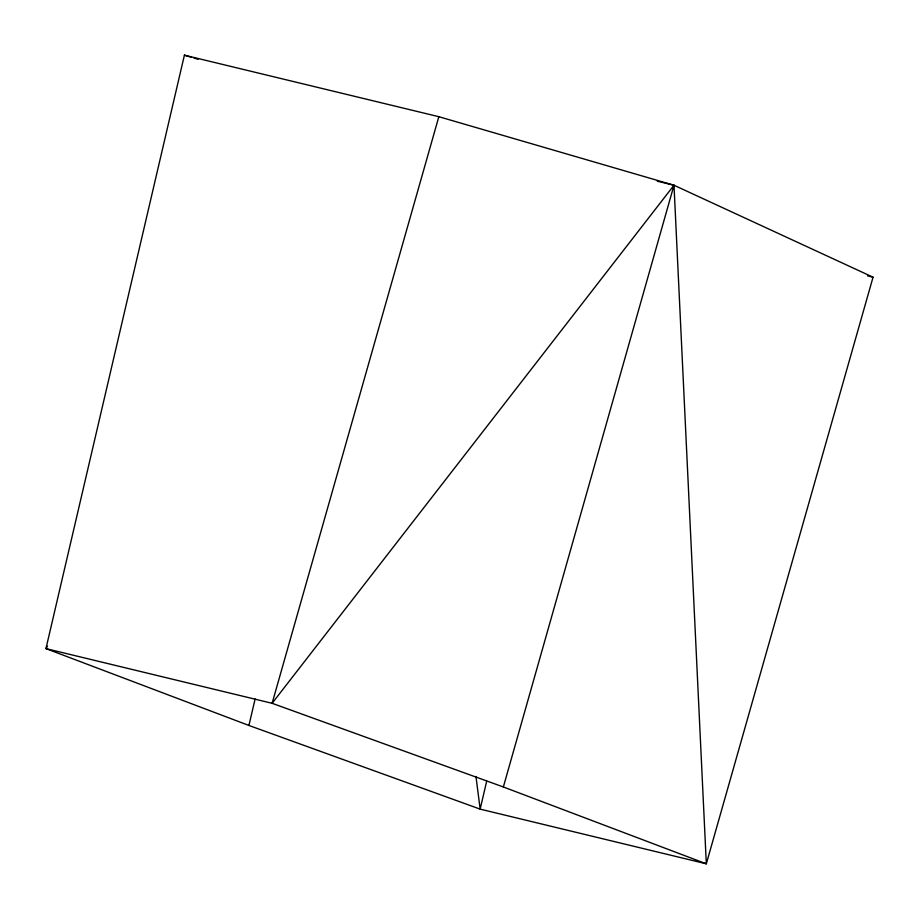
<?xml version="1.0" encoding="UTF-8"?>
<svg xmlns="http://www.w3.org/2000/svg" width="919" height="919" viewBox="0 0 919 919"><rect width="100%" height="100%" fill="white"/><g stroke="black" fill="none" stroke-linecap="round" stroke-linejoin="round"><path stroke-width="1.38" d="M184.409 55.186L45.95 648.619L248.923 725.459L480.155 809.134L706.32 863.814L873.05 277.205L673.995 185.236L438.845 116.702L184.409 55.186L191.255 57.231M486.679 781.207L480.155 809.134L475.962 776.44M248.923 725.459L255.126 698.945M47.512 646.218L45.95 648.619L272.116 703.299L673.995 185.236L706.32 863.814L503.359 786.974L673.995 185.236L657.28 181.204M438.845 116.702L272.116 703.299L503.359 786.974M867.49 275.861L873.05 277.205M193.989 58.046L198.102 59.276"/></g></svg>
